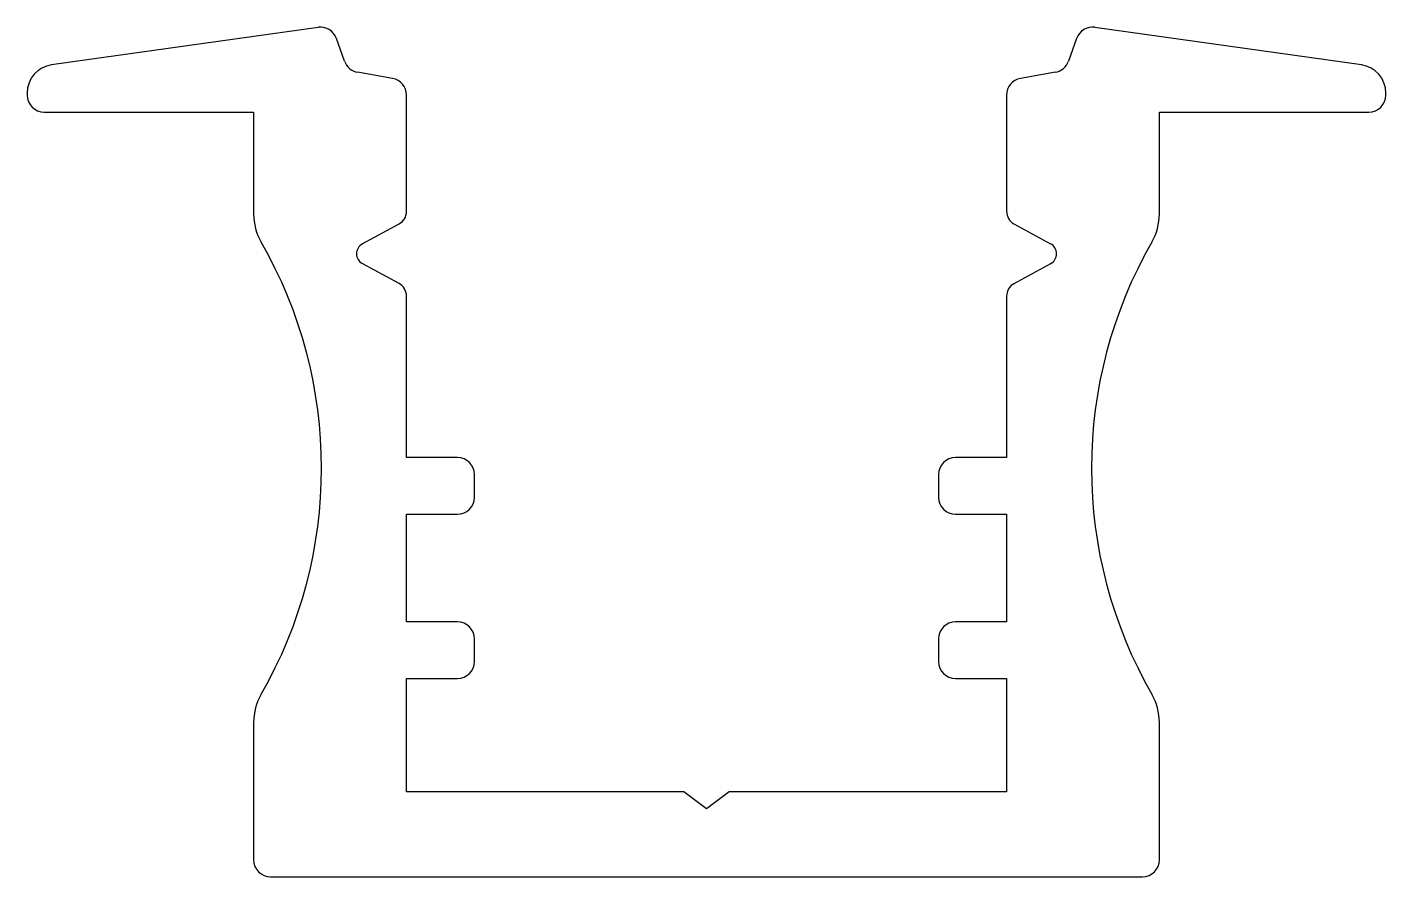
# Model space of a CAD drawing. Extents: x 984.1 to 1008.1, y 517.5 to 532.5.
import ezdxf

# ---------------------------------------------------------------- set-up
doc = ezdxf.new("R2010")
doc.units = 0
doc.layers.get('0').update_dxf_attribs({"linetype": 'CONTINUOUS'})

msp = doc.modelspace()

# ---------------------------------------------------------------- linework, layer by layer
for p, q in [((989.265, 532.541), (984.556, 531.879)), ((989.732, 531.943), (989.589, 532.344)), ((1002.662, 532.344), (1002.52, 531.943)), ((1007.695, 531.879), (1002.987, 532.541)), ((990.578, 531.639), (989.962, 531.748)), ((1002.289, 531.748), (1001.674, 531.639)), ((984.126, 531.384), (984.126, 531.344)), ((1008.126, 531.344), (1008.126, 531.384)), ((990.826, 529.292), (990.826, 531.344)), ((1001.426, 531.344), (1001.426, 529.292)), ((984.426, 531.044), (988.126, 531.044)), ((988.126, 531.044), (988.126, 529.248)), ((1004.126, 531.044), (1007.826, 531.044)), ((1004.126, 529.248), (1004.126, 531.044)), ((990.046, 528.717), (990.694, 529.07)), ((1001.556, 529.073), (1002.204, 528.719)), ((990.694, 528.017), (990.046, 528.37)), ((1002.204, 528.368), (1001.556, 528.015)), ((990.826, 524.944), (990.826, 527.795)), ((1001.426, 527.795), (1001.426, 524.944)), ((991.726, 524.944), (990.826, 524.944)), ((1001.426, 524.944), (1000.526, 524.944)), ((992.026, 524.244), (992.026, 524.644)), ((1000.226, 524.644), (1000.226, 524.244)), ((990.826, 522.044), (990.826, 523.944)), ((990.826, 523.944), (991.726, 523.944)), ((1000.526, 523.944), (1001.426, 523.944)), ((1001.426, 523.944), (1001.426, 522.044)), ((991.726, 522.044), (990.826, 522.044)), ((1001.426, 522.044), (1000.526, 522.044)), ((992.026, 521.344), (992.026, 521.744)), ((1000.226, 521.744), (1000.226, 521.344)), ((990.826, 519.044), (990.826, 521.044)), ((990.826, 521.044), (991.726, 521.044)), ((1000.526, 521.044), (1001.426, 521.044)), ((1001.426, 521.044), (1001.426, 519.044)), ((988.126, 520.268), (988.126, 517.844)), ((1004.126, 517.844), (1004.126, 520.268)), ((995.726, 519.044), (990.826, 519.044)), ((996.126, 518.744), (995.726, 519.044)), ((996.526, 519.044), (996.126, 518.744)), ((1001.426, 519.044), (996.526, 519.044)), ((988.426, 517.544), (1003.826, 517.544))]:
    msp.add_line(p, q)
for centre, radius, start, end in [((989.307, 532.244), 0.3, 19.5208, 98), ((1002.945, 532.244), 0.3, 82, 160.4792), ((984.626, 531.384), 0.5, 98, 180), ((990.014, 532.043), 0.3, 199.5208, 260), ((1002.237, 532.043), 0.3, 280, 340.4792), ((1007.626, 531.384), 0.5, 0, 82), ((990.526, 531.344), 0.3, 0, 80), ((1001.726, 531.344), 0.3, 100, 180), ((984.426, 531.344), 0.3, 180, 270), ((1007.826, 531.344), 0.3, 270, 0), ((989.126, 529.248), 1, 180, 209.9265), ((990.576, 529.29), 0.25, 298.2227, 0.3878), ((1001.676, 529.292), 0.25, 180, 241.3895), ((1003.126, 529.248), 1, 330.0736, 0), ((981.326, 524.758), 8, 330.0736, 29.9264), ((1010.926, 524.758), 8, 150.0736, 209.9264), ((990.141, 528.544), 0.197, 118.6105, 241.3895), ((1002.108, 528.544), 0.2, 298.6105, 61.3895), ((990.573, 527.795), 0.253, 0, 61.3895), ((1001.676, 527.795), 0.25, 118.6105, 180), ((991.726, 524.644), 0.3, 0, 90), ((1000.526, 524.644), 0.3, 90, 180), ((991.726, 524.244), 0.3, 270, 0), ((1000.526, 524.244), 0.3, 180, 270), ((991.726, 521.744), 0.3, 0, 90), ((1000.526, 521.744), 0.3, 90, 180), ((991.726, 521.344), 0.3, 270, 0), ((1000.526, 521.344), 0.3, 180, 270), ((989.126, 520.268), 1, 150.0736, 180), ((1003.126, 520.268), 1, 0, 29.9263), ((988.426, 517.844), 0.3, 180, 270), ((1003.826, 517.844), 0.3, 270, 0)]:
    msp.add_arc(centre, radius, start, end)

doc.saveas('drawing.dxf')
